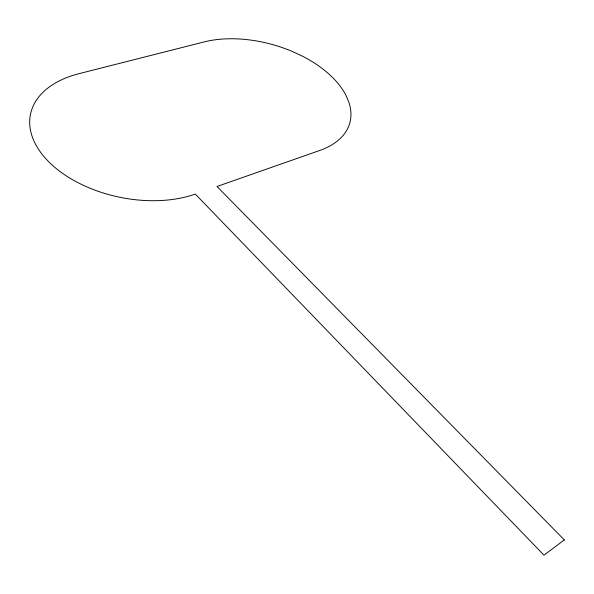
<?xml version="1.0" encoding="UTF-8"?>
<svg xmlns="http://www.w3.org/2000/svg" width="594" height="594" viewBox="0 0 594 594"><rect width="100%" height="100%" fill="white"/><g stroke="black" fill="none" stroke-linecap="round" stroke-linejoin="round"><path stroke-width="0.89" d="M564.3 539.894L544 555.19L195.315 194.089A104.254 63.328 11.6 0 1 47.772 160.781A104.254 63.328 11.6 0 1 78.928 73.693L204.106 41.922A94.906 54.522 15.8 0 1 291.624 51.173L302.012 55.955A94.906 54.522 15.8 0 1 345.908 95.196L349.02 102.621A94.906 54.522 15.8 0 1 319.787 150.453L216.996 186.486L564.3 539.894"/></g></svg>
